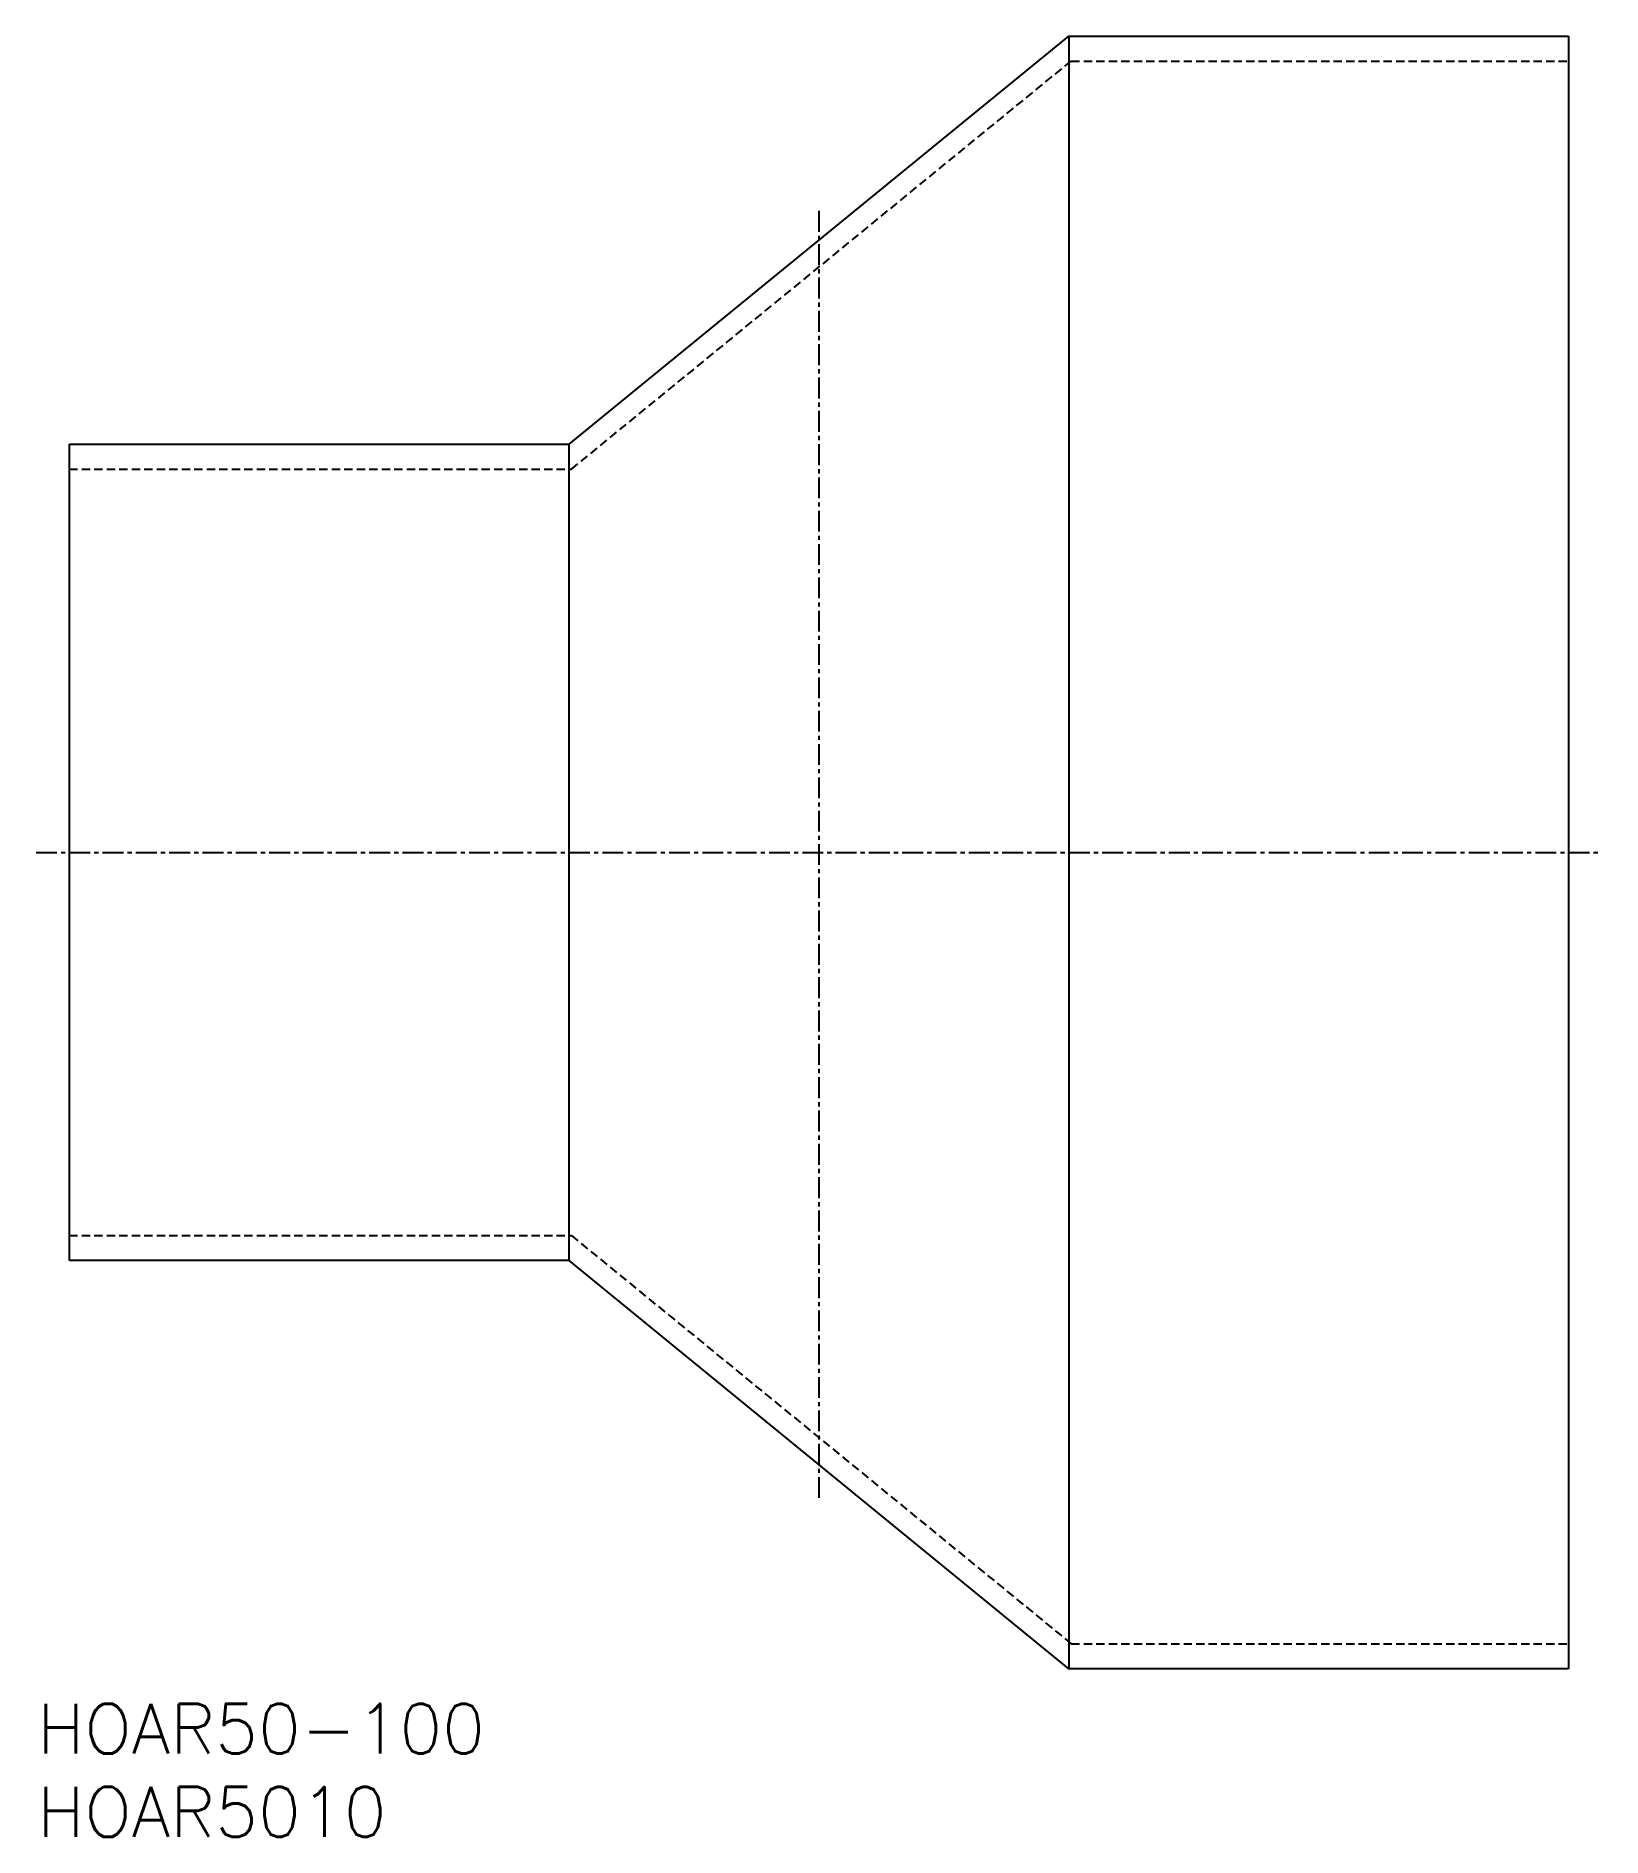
# Model space of a CAD drawing. Extents: x 102 to 196, y 46 to 154.
import ezdxf
from ezdxf.enums import TextEntityAlignment as Align

# ---------------------------------------------------------------- set-up
doc = ezdxf.new("R2010")
doc.units = 0
doc.linetypes.add('CENTER', pattern=[2, 1.25, -0.25, 0.25, -0.25])
doc.linetypes.add('DASHED', pattern=[0.75, 0.5, -0.25])
doc.layers.get('0').update_dxf_attribs({"linetype": 'CONTINUOUS'})
doc.layers.add('CENTER', color=1, linetype='CENTER')
doc.styles.get("Standard").update_dxf_attribs({"font": 'txt.shx', "bigfont": 'extfont.shx'})

msp = doc.modelspace()

# ---------------------------------------------------------------- linework, layer by layer
at = {"color": 7, "linetype": 'CONTINUOUS'}
for p, q in [((163.5, 154), (163.5, 56)), ((193.5, 154), (193.5, 56)), ((103.5, 80.5), (103.5, 129.5)), ((133.5, 80.5), (133.5, 129.5))]:
    msp.add_line(p, q, dxfattribs=at)
for points in [[(103.5, 129.5), (133.5, 129.5), (163.5, 154), (193.5, 154)], [(193.5, 56), (163.5, 56), (133.5, 80.5), (103.5, 80.5)]]:
    msp.add_lwpolyline(points, dxfattribs=at)
at = {"color": 3, "linetype": 'DASHED'}
for points in [[(103.5, 128), (133.64, 128), (163.64, 152.5), (193.5, 152.5)], [(103.5, 82), (133.64, 82), (163.64, 57.5), (193.5, 57.5)]]:
    msp.add_lwpolyline(points, dxfattribs=at)
at = {"layer": 'CENTER', "color": 1, "linetype": 'CENTER'}
for p, q in [((148.5, 66.25), (148.5, 143.75)), ((101.5, 105), (195.5, 105))]:
    msp.add_line(p, q, dxfattribs=at)

# ---------------------------------------------------------------- texts
at = {"color": 7, "linetype": 'CONTINUOUS'}
for s, p in [('HOAR50-100', (101.58, 52.4)), ('HOAR5010', (101.58, 47.4))]:
    msp.add_text(s, height=3, dxfattribs=at).set_placement(p, align=Align.MIDDLE_LEFT)

doc.saveas('drawing.dxf')
